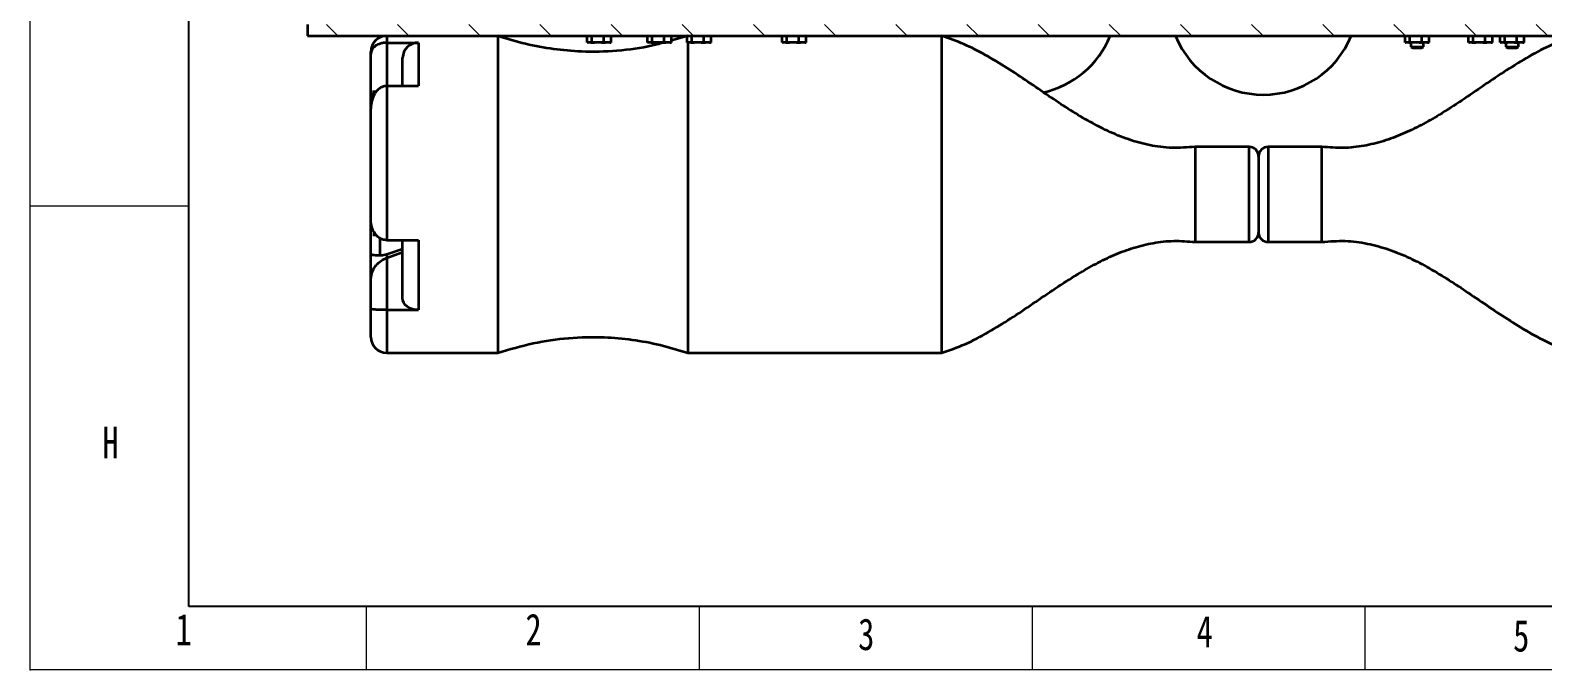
# Model space of a CAD drawing. Header units: millimetres. Extents: x 0 to 841, y 0 to 594.
# Drawn here: x 0 to 238.5, y 0 to 100.9 of the extents above; entities that cross this region are included whole.
import ezdxf

# ---------------------------------------------------------------- set-up
doc = ezdxf.new("R2010")
doc.units = ezdxf.units.MM
doc.header["$PDSIZE"] = -1
doc.styles.add('SLDTEXTSTYLE1', font='TXT', dxfattribs={"width": 0.75})

msp = doc.modelspace()

# ---------------------------------------------------------------- hatches: boundary and pattern name
at = {"linetype": 'Continuous', "lineweight": 18}
h = msp.add_hatch(dxfattribs=at)
h.set_pattern_fill('ANSI31', scale=2.5, angle=90, style=0)
h.set_pattern_definition([(135, (-176.602, -415.786), (-5.61266, -5.61266), [])])
h.paths.add_polyline_path([(343.73, 101.79), (43.73, 101.79), (43.73, 99.99), (343.73, 99.99)], flags=0)

# ---------------------------------------------------------------- linework, layer by layer
at = {"color": 7, "linetype": 'Continuous', "lineweight": 18}
for p, q in [((0, 0), (0, 594)), ((25, 73.12), (0, 73.12)), ((53, 10), (53, 0)), ((105.5, 10), (105.5, 0)), ((158, 10), (158, 0)), ((210.5, 10), (210.5, 0)), ((841, 0), (0, 0))]:
    msp.add_line(p, q, dxfattribs=at)
at = {"color": 7, "linetype": 'Continuous', "lineweight": 25}
for p, q in [((25, 10), (25, 584)), ((831, 10), (25, 10))]:
    msp.add_line(p, q, dxfattribs=at)
at = {"color": 7, "linetype": 'Continuous', "lineweight": 35}
for p, q in [((43.73, 101.79), (43.73, 99.99)), ((43.73, 99.99), (343.73, 99.99)), ((56.23, 98.92), (61.23, 98.92)), ((61.23, 98.92), (61.23, 92.1)), ((73.73, 99.99), (73.73, 49.99)), ((73.73, 99.99), (73.73, 96.24)), ((87.83, 99.95), (87.94, 99.98)), ((87.83, 98.98), (87.83, 99.95)), ((87.98, 99.99), (87.92, 99.97)), ((87.92, 98.96), (87.98, 98.94)), ((88.42, 98.94), (87.99, 98.94)), ((88.57, 98.98), (88.42, 98.94)), ((88.42, 98.94), (88.97, 98.94)), ((88.57, 98.98), (88.57, 99.95)), ((88.97, 98.94), (88.57, 98.98)), ((90.08, 98.94), (88.97, 98.94)), ((90.47, 98.98), (90.08, 98.94)), ((90.08, 98.94), (90.72, 98.94)), ((90.47, 98.98), (90.47, 99.95)), ((90.72, 98.94), (90.47, 98.98)), ((91.39, 98.94), (90.72, 98.94)), ((91.63, 98.98), (91.39, 98.94)), ((91.39, 98.94), (91.48, 98.94)), ((91.54, 99.97), (91.48, 99.99)), ((91.48, 98.94), (91.54, 98.96)), ((91.63, 99.95), (91.53, 99.98)), ((91.63, 98.98), (91.63, 99.95)), ((97.33, 99.95), (97.44, 99.98)), ((97.33, 98.98), (97.33, 99.95)), ((97.48, 99.99), (97.42, 99.97)), ((97.42, 98.96), (97.48, 98.94)), ((97.92, 98.94), (97.49, 98.94)), ((98.07, 98.98), (97.92, 98.94)), ((97.92, 98.94), (98.47, 98.94)), ((98.07, 98.98), (98.07, 99.95)), ((98.47, 98.94), (98.07, 98.98)), ((99.58, 98.94), (98.47, 98.94)), ((99.97, 98.98), (99.58, 98.94)), ((99.58, 98.94), (100.22, 98.94)), ((99.97, 98.98), (99.97, 99.95)), ((100.22, 98.94), (99.97, 98.98)), ((100.89, 98.94), (100.22, 98.94)), ((101.13, 98.98), (100.89, 98.94)), ((100.89, 98.94), (100.98, 98.94)), ((101.04, 99.97), (100.98, 99.99)), ((100.98, 98.94), (101.04, 98.96)), ((101.13, 99.95), (101.03, 99.98)), ((101.13, 98.98), (101.13, 99.95)), ((103.55, 99.94), (101.13, 99.29)), ((103.59, 99.95), (103.7, 99.98)), ((103.59, 98.98), (103.59, 99.95)), ((103.74, 99.99), (103.68, 99.97)), ((103.68, 98.96), (103.74, 98.94)), ((103.73, 98.94), (103.73, 96.24)), ((103.73, 98.94), (103.73, 61.82)), ((104.18, 98.94), (103.75, 98.94)), ((104.33, 98.98), (104.18, 98.94)), ((104.18, 98.94), (104.73, 98.94)), ((104.33, 98.98), (104.33, 99.95)), ((104.73, 98.94), (104.33, 98.98)), ((105.84, 98.94), (104.73, 98.94)), ((106.23, 98.98), (105.84, 98.94)), ((105.84, 98.94), (106.48, 98.94)), ((106.23, 98.98), (106.23, 99.95)), ((106.48, 98.94), (106.23, 98.98)), ((107.15, 98.94), (106.48, 98.94)), ((107.39, 98.98), (107.15, 98.94)), ((107.15, 98.94), (107.24, 98.94)), ((107.3, 99.97), (107.24, 99.99)), ((107.24, 98.94), (107.3, 98.96)), ((107.39, 99.95), (107.29, 99.98)), ((107.39, 98.98), (107.39, 99.95)), ((118.59, 99.95), (118.7, 99.98)), ((118.59, 98.98), (118.59, 99.95)), ((118.74, 99.99), (118.68, 99.97)), ((118.68, 98.96), (118.74, 98.94)), ((119.18, 98.94), (118.75, 98.94)), ((119.33, 98.98), (119.18, 98.94)), ((119.18, 98.94), (119.73, 98.94)), ((119.33, 98.98), (119.33, 99.95)), ((119.73, 98.94), (119.33, 98.98)), ((120.84, 98.94), (119.73, 98.94)), ((121.23, 98.98), (120.84, 98.94)), ((120.84, 98.94), (121.48, 98.94)), ((121.23, 98.98), (121.23, 99.95)), ((121.48, 98.94), (121.23, 98.98)), ((122.15, 98.94), (121.48, 98.94)), ((122.39, 98.98), (122.15, 98.94)), ((122.15, 98.94), (122.24, 98.94)), ((122.3, 99.97), (122.24, 99.99)), ((122.24, 98.94), (122.3, 98.96)), ((122.39, 99.95), (122.29, 99.98)), ((122.39, 98.98), (122.39, 99.95)), ((143.73, 99.99), (143.73, 61.82)), ((143.73, 99.99), (143.73, 96.24)), ((216.83, 99.95), (216.94, 99.98)), ((216.83, 98.98), (216.83, 99.95)), ((216.98, 99.99), (216.92, 99.97)), ((216.92, 98.96), (216.98, 98.94)), ((217.42, 98.94), (216.99, 98.94)), ((217.57, 98.98), (217.42, 98.94)), ((217.42, 98.94), (217.97, 98.94)), ((217.57, 98.98), (217.57, 99.95)), ((217.97, 98.94), (217.57, 98.98)), ((217.73, 98.94), (217.73, 98.26)), ((217.73, 98.26), (218.04, 98.09)), ((217.73, 98.26), (219.73, 98.26)), ((219.08, 98.94), (217.97, 98.94)), ((218.04, 98.09), (219.43, 98.09)), ((219.47, 98.98), (219.08, 98.94)), ((219.08, 98.94), (219.72, 98.94)), ((219.43, 98.09), (219.73, 98.26)), ((219.47, 98.98), (219.47, 99.95)), ((219.72, 98.94), (219.47, 98.98)), ((220.39, 98.94), (219.72, 98.94)), ((219.73, 98.26), (219.73, 98.94)), ((220.63, 98.98), (220.39, 98.94)), ((220.39, 98.94), (220.48, 98.94)), ((220.54, 99.97), (220.48, 99.99)), ((220.48, 98.94), (220.54, 98.96)), ((220.63, 99.95), (220.53, 99.98)), ((220.63, 98.98), (220.63, 99.95)), ((226.83, 99.95), (226.94, 99.98)), ((226.83, 98.98), (226.83, 99.95)), ((226.98, 99.99), (226.92, 99.97)), ((226.92, 98.96), (226.98, 98.94)), ((227.42, 98.94), (226.99, 98.94)), ((227.57, 98.98), (227.42, 98.94)), ((227.42, 98.94), (227.97, 98.94)), ((227.57, 98.98), (227.57, 99.95)), ((227.97, 98.94), (227.57, 98.98)), ((229.08, 98.94), (227.97, 98.94)), ((229.47, 98.98), (229.08, 98.94)), ((229.08, 98.94), (229.72, 98.94)), ((229.47, 98.98), (229.47, 99.95)), ((229.72, 98.94), (229.47, 98.98)), ((230.39, 98.94), (229.72, 98.94)), ((230.63, 98.98), (230.39, 98.94)), ((230.39, 98.94), (230.48, 98.94)), ((230.54, 99.97), (230.48, 99.99)), ((230.48, 98.94), (230.54, 98.96)), ((230.63, 99.95), (230.53, 99.98)), ((230.63, 98.98), (230.63, 99.95)), ((231.83, 99.95), (231.94, 99.98)), ((231.83, 98.98), (231.83, 99.95)), ((231.98, 99.99), (231.92, 99.97)), ((231.92, 98.96), (231.98, 98.94)), ((232.42, 98.94), (231.99, 98.94)), ((232.57, 98.98), (232.42, 98.94)), ((232.42, 98.94), (232.97, 98.94)), ((232.57, 98.98), (232.57, 99.95)), ((232.97, 98.94), (232.57, 98.98)), ((232.73, 98.94), (232.73, 98.26)), ((232.73, 98.26), (233.04, 98.09)), ((232.73, 98.26), (234.67, 98.26)), ((234.08, 98.94), (232.97, 98.94)), ((233.04, 98.09), (234.39, 98.09)), ((234.47, 98.98), (234.08, 98.94)), ((234.08, 98.94), (234.72, 98.94)), ((234.39, 98.09), (234.43, 98.09)), ((234.43, 98.09), (234.73, 98.26)), ((234.47, 98.98), (234.47, 99.95)), ((234.72, 98.94), (234.47, 98.98)), ((234.67, 98.26), (234.73, 98.26)), ((235.39, 98.94), (234.72, 98.94)), ((234.73, 98.26), (234.73, 98.94)), ((235.63, 98.98), (235.39, 98.94)), ((235.39, 98.94), (235.48, 98.94)), ((235.54, 99.97), (235.48, 99.99)), ((235.48, 98.94), (235.54, 98.96)), ((235.63, 99.95), (235.53, 99.98)), ((235.63, 98.98), (235.63, 99.95)), ((53.73, 97.12), (53.73, 97.49)), ((53.73, 91.37), (53.73, 97.12)), ((58.73, 92.1), (58.73, 96.53)), ((73.73, 96.24), (73.73, 49.99)), ((103.73, 96.24), (103.73, 49.99)), ((143.73, 96.24), (143.73, 49.99)), ((53.73, 88.62), (53.73, 91.37)), ((54.23, 90.57), (54.23, 91.39)), ((56.23, 92.1), (56.23, 67.76)), ((56.23, 92.1), (61.23, 92.1)), ((53.73, 70.92), (53.73, 88.48)), ((192.23, 82.49), (183.73, 82.49)), ((183.73, 82.49), (183.73, 81.36)), ((183.73, 82.49), (183.73, 71.04)), ((183.73, 81.36), (183.73, 67.49)), ((203.73, 82.49), (195.23, 82.49)), ((203.73, 67.49), (203.73, 82.49)), ((203.73, 67.49), (203.73, 82.49)), ((193.73, 80.99), (193.73, 68.99)), ((193.73, 80.99), (193.73, 71.83)), ((193.73, 71.83), (193.73, 68.99)), ((53.73, 65.62), (53.73, 70.9)), ((183.73, 71.04), (183.73, 67.49)), ((54.23, 68.39), (54.23, 69.11)), ((56.23, 67.76), (61.23, 67.76)), ((58.73, 58.59), (58.73, 67.76)), ((61.23, 67.76), (61.23, 56.77)), ((183.73, 67.49), (192.23, 67.49)), ((195.23, 67.49), (203.73, 67.49)), ((53.73, 61.51), (53.73, 65.62)), ((56.23, 65.58), (58.73, 66.43)), ((56.23, 64.97), (58.73, 65.88)), ((56.23, 64.97), (56.23, 56.77)), ((53.73, 56.98), (53.73, 61.36)), ((103.73, 61.82), (103.73, 49.99)), ((143.73, 61.82), (143.73, 49.99)), ((53.73, 52.49), (53.73, 56.98)), ((56.23, 56.77), (61.23, 56.77)), ((56.23, 49.99), (73.73, 49.99)), ((103.73, 49.99), (143.73, 49.99))]:
    msp.add_line(p, q, dxfattribs=at)
at = {"color": 8, "linetype": 'Continuous', "lineweight": 35}
for p, q in [((56.23, 99.99), (56.23, 98.92)), ((56.23, 98.92), (56.23, 92.1)), ((192.23, 71.04), (192.23, 82.49)), ((195.23, 82.49), (195.23, 67.49)), ((192.23, 67.49), (192.23, 71.04)), ((55.12, 68.07), (55.12, 65.39)), ((56.23, 65.58), (56.23, 64.97)), ((56.23, 56.77), (56.23, 49.99))]:
    msp.add_line(p, q, dxfattribs=at)
at = {"color": 7, "linetype": 'Continuous', "lineweight": 35, "flags": 128}
msp.add_lwpolyline([(61.23, 56.77), (60.75, 56.8), (60.28, 56.91), (59.84, 57.07), (59.47, 57.3), (59.15, 57.58), (58.92, 57.89), (58.78, 58.23), (58.73, 58.59)], dxfattribs=at)
at = {"color": 7, "linetype": 'Continuous', "lineweight": 35}
for centre, radius, start, end in [((56.23, 97.49), 2.5, 90, 180), ((61.18, 96.48), 2.45, 88.7781, 178.7234), ((156.48, 105.72), 15, 282.4663, 337.5274), ((194.48, 105.72), 15, 202.4726, 337.5274), ((192.23, 80.99), 1.5, 0, 90), ((195.23, 80.99), 1.5, 90, 180), ((192.23, 68.99), 1.5, 270, 0), ((195.23, 68.99), 1.5, 180, 270), ((56.23, 52.49), 2.5, 180, 270)]:
    msp.add_arc(centre, radius, start, end, dxfattribs=at)
for points, knots in [([(56.23, 98.92), (56.01, 98.91), (55.57, 98.89), (54.91, 98.7), (54.28, 98.34), (53.83, 97.79), (53.73, 97.35), (53.73, 97.12), (53.73, 97.12)], [0, 0, 0, 0, 0.136661, 0.272713, 0.462924, 0.730777, 0.998537, 1, 1, 1, 1]), ([(100, 98.98), (99.38, 98.8), (96.95, 98.11), (92.56, 97.56), (87.32, 97.41), (82.51, 97.86), (78.08, 98.66), (75.19, 99.54), (73.73, 99.99)], [0, 0, 0, 0, 0.072661, 0.284906, 0.494957, 0.660607, 0.828456, 1, 1, 1, 1]), ([(87.99, 98.94), (87.98, 98.94), (87.93, 98.95), (87.88, 98.97), (87.83, 98.98)], [0, 0, 0, 0, 0.092855, 1, 1, 1, 1]), ([(91.48, 98.94), (91.48, 98.94), (91.53, 98.95), (91.59, 98.97), (91.63, 98.98)], [0, 0, 0, 0, 0.092841, 1, 1, 1, 1]), ([(97.49, 98.94), (97.48, 98.94), (97.43, 98.95), (97.38, 98.97), (97.33, 98.98)], [0, 0, 0, 0, 0.092849, 1, 1, 1, 1]), ([(100.98, 98.94), (100.98, 98.94), (101.03, 98.95), (101.09, 98.97), (101.13, 98.98)], [0, 0, 0, 0, 0.092848, 1, 1, 1, 1]), ([(103.75, 98.94), (103.74, 98.94), (103.69, 98.95), (103.64, 98.97), (103.59, 98.98)], [0, 0, 0, 0, 0.092845, 1, 1, 1, 1]), ([(107.24, 98.94), (107.24, 98.94), (107.29, 98.95), (107.35, 98.97), (107.39, 98.98)], [0, 0, 0, 0, 0.092843, 1, 1, 1, 1]), ([(118.75, 98.94), (118.74, 98.94), (118.69, 98.95), (118.64, 98.97), (118.59, 98.98)], [0, 0, 0, 0, 0.092845, 1, 1, 1, 1]), ([(122.24, 98.94), (122.24, 98.94), (122.29, 98.95), (122.35, 98.97), (122.39, 98.98)], [0, 0, 0, 0, 0.092843, 1, 1, 1, 1]), ([(183.73, 82.49), (182.51, 82.4), (180.11, 82.21), (176.55, 82.68), (173.16, 83.62), (169.91, 84.97), (166.75, 86.62), (163.68, 88.5), (160.55, 90.57), (157.36, 92.77), (154.06, 94.97), (150.72, 96.99), (147.31, 98.77), (144.92, 99.59), (143.73, 99.99)], [0, 0, 0, 0, 0.082558, 0.161957, 0.240402, 0.319278, 0.399218, 0.48027, 0.562079, 0.652236, 0.741696, 0.829666, 0.915701, 1, 1, 1, 1]), ([(241.83, 99.28), (241.22, 99.06), (239.33, 98.39), (236.34, 96.75), (232.8, 94.58), (229.31, 92.22), (225.81, 89.82), (222.52, 87.69), (219.4, 85.91), (216.48, 84.49), (213.46, 83.35), (210.33, 82.59), (207.06, 82.22), (204.86, 82.4), (203.73, 82.49)], [0, 0, 0, 0, 0.045937, 0.14174, 0.239787, 0.33944, 0.439658, 0.539338, 0.616721, 0.693086, 0.768629, 0.844025, 0.920529, 1, 1, 1, 1]), ([(216.99, 98.94), (216.98, 98.94), (216.93, 98.95), (216.88, 98.97), (216.83, 98.98)], [0, 0, 0, 0, 0.0928468, 1, 1, 1, 1]), ([(220.48, 98.94), (220.48, 98.94), (220.53, 98.95), (220.59, 98.97), (220.63, 98.98)], [0, 0, 0, 0, 0.092847, 1, 1, 1, 1]), ([(226.99, 98.94), (226.98, 98.94), (226.93, 98.95), (226.88, 98.97), (226.83, 98.98)], [0, 0, 0, 0, 0.092848, 1, 1, 1, 1]), ([(230.48, 98.94), (230.48, 98.94), (230.53, 98.95), (230.59, 98.97), (230.63, 98.98)], [0, 0, 0, 0, 0.092846, 1, 1, 1, 1]), ([(231.99, 98.94), (231.98, 98.94), (231.93, 98.95), (231.88, 98.97), (231.83, 98.98)], [0, 0, 0, 0, 0.092845, 1, 1, 1, 1]), ([(235.48, 98.94), (235.48, 98.94), (235.53, 98.95), (235.59, 98.97), (235.63, 98.98)], [0, 0, 0, 0, 0.092849, 1, 1, 1, 1]), ([(56.23, 92.1), (56.01, 92.08), (55.57, 92.03), (54.91, 91.63), (54.28, 90.89), (53.83, 89.78), (53.73, 88.91), (53.73, 88.48), (53.73, 88.48)], [0, 0, 0, 0, 0.136661, 0.272712, 0.462924, 0.730777, 0.998538, 1, 1, 1, 1]), ([(53.73, 91.37), (53.73, 91.37), (53.73, 91.03), (53.76, 90.58), (53.99, 90.19), (54.03, 90.11)], [0, 0, 0, 0, 0.0046592, 0.7904194, 1, 1, 1, 1]), ([(56.23, 67.76), (56.01, 67.79), (55.57, 67.83), (54.91, 68.19), (54.28, 68.83), (53.83, 69.8), (53.73, 70.55), (53.73, 70.92), (53.73, 70.92)], [0, 0, 0, 0, 0.136661, 0.272712, 0.462924, 0.730777, 0.998538, 1, 1, 1, 1]), ([(143.73, 49.99), (144.99, 50.42), (147.53, 51.3), (151.13, 53.22), (154.66, 55.4), (158.16, 57.76), (161.65, 60.16), (164.95, 62.29), (168.06, 64.08), (170.98, 65.49), (174, 66.63), (177.13, 67.39), (180.41, 67.76), (182.61, 67.58), (183.73, 67.49)], [0, 0, 0, 0, 0.089447, 0.180881, 0.274457, 0.369565, 0.465213, 0.560347, 0.634201, 0.707083, 0.779181, 0.851139, 0.924153, 1, 1, 1, 1]), ([(203.73, 67.49), (204.96, 67.59), (207.36, 67.77), (210.91, 67.3), (214.3, 66.36), (217.56, 65.01), (220.71, 63.36), (223.79, 61.48), (226.91, 59.41), (230.11, 57.22), (233.41, 55.01), (236.75, 52.99), (240.16, 51.22), (242.55, 50.4), (243.73, 49.99)], [0, 0, 0, 0, 0.082558, 0.161957, 0.240402, 0.319278, 0.399218, 0.48027, 0.562079, 0.652236, 0.741696, 0.829666, 0.915701, 1, 1, 1, 1]), ([(53.73, 65.62), (53.73, 65.62), (53.73, 65.57), (53.85, 65.5), (54.31, 65.42), (54.87, 65.4), (55.12, 65.39)], [0, 0, 0, 0, 0.002066, 0.350513, 0.713589, 1, 1, 1, 1]), ([(55.12, 65.39), (55.41, 65.41), (55.77, 65.43), (56.16, 65.55), (56.23, 65.58)], [0, 0, 0, 0, 0.798826, 1, 1, 1, 1]), ([(55.12, 64.38), (55.41, 64.56), (55.77, 64.79), (56.16, 64.94), (56.23, 64.97)], [0, 0, 0, 0, 0.798827, 1, 1, 1, 1]), ([(53.73, 61.36), (53.73, 61.36), (53.73, 61.76), (53.85, 62.57), (54.31, 63.66), (54.87, 64.16), (55.12, 64.38)], [0, 0, 0, 0, 0.002066, 0.350513, 0.71359, 1, 1, 1, 1]), ([(56.23, 56.77), (56.01, 56.77), (55.57, 56.77), (54.91, 56.78), (54.28, 56.81), (53.83, 56.87), (53.73, 56.94), (53.73, 56.98), (53.73, 56.98)], [0, 0, 0, 0, 0.136661, 0.272712, 0.462923, 0.730778, 0.998537, 1, 1, 1, 1]), ([(73.73, 49.99), (75.59, 50.54), (79.25, 51.64), (84.91, 52.44), (90.14, 52.57), (94.96, 52.13), (99.39, 51.32), (102.27, 50.44), (103.73, 49.99)], [0, 0, 0, 0, 0.1900393, 0.3754197, 0.558883, 0.7035655, 0.8501691, 1, 1, 1, 1])]:
    msp.add_open_spline(points, degree=3, knots=knots, dxfattribs=at)
at = {"color": 7, "linetype": 'Continuous', "lineweight": 0}
msp.add_point((0, 0), dxfattribs=at)
msp.add_point((0, 0), dxfattribs=at)
msp.add_point((0, 0), dxfattribs=at)
msp.add_point((0, 0), dxfattribs=at)

# ---------------------------------------------------------------- texts
at = {"color": 7, "linetype": 'Continuous', "lineweight": 0, "char_height": 5, "attachment_point": 1, "style": 'SLDTEXTSTYLE1'}
for s, insert in [('H', (11.36, 38.33)), ('1', (22.93, 8.85)), ('2', (78.11, 8.85)), ('3', (130.58, 8.11)), ('4', (183.95, 8.53)), ('5', (233.88, 7.87))]:
    msp.add_mtext(s, dxfattribs=dict(at, insert=insert))

doc.saveas('drawing.dxf')
